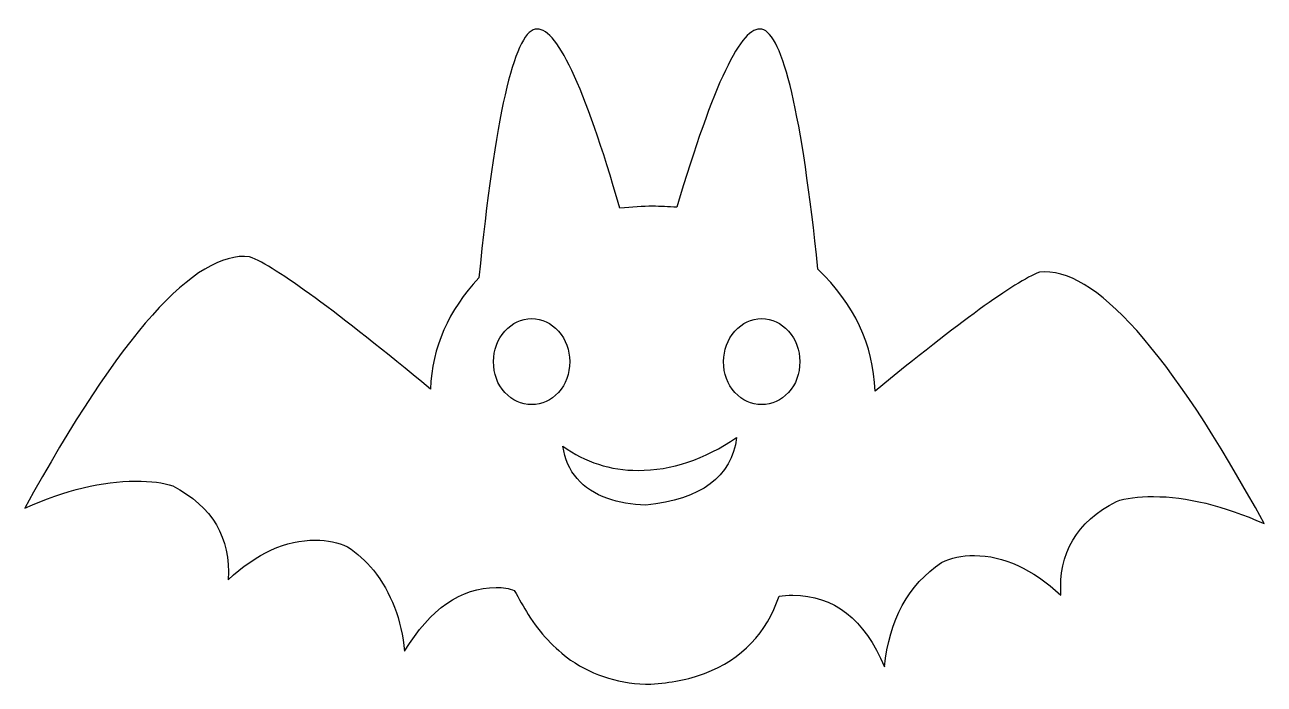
# Model space of a CAD drawing. Header units: centimetres. Extents: x -19.8 to 19.8, y -10.5 to 10.6.
import ezdxf

# ---------------------------------------------------------------- set-up
doc = ezdxf.new("R2010")
doc.units = ezdxf.units.CM
doc.header["$MEASUREMENT"] = 0
doc.layers.add('Layer 1', color=7, linetype='Continuous')

msp = doc.modelspace()

# ---------------------------------------------------------------- linework, layer by layer
at = {"layer": 'Layer 1'}
for points, knots in [([(19.79894, -5.34421), (18.49121, -4.76639), (17.31302, -4.47984), (16.263, -4.47984), (16.263, -4.47984), (15.76688, -4.47984), (15.37011, -4.53069), (15.07634, -4.63261), (15.07634, -4.63261), (13.80465, -5.29341), (13.21275, -6.29234), (13.30625, -7.63201), (13.30625, -7.63201), (12.38484, -6.78664), (11.46404, -6.36455), (10.54344, -6.36455), (10.54344, -6.36455), (10.13855, -6.36455), (9.78832, -6.43665), (9.49246, -6.58188), (9.49246, -6.58188), (8.42555, -7.30316), (7.81675, -8.41457), (7.66945, -9.92063), (7.66945, -9.92063), (7.02371, -8.39557), (6.04787, -7.63201), (4.73924, -7.63201), (4.73924, -7.63201), (4.57361, -7.63201), (4.42722, -7.64458), (4.29794, -7.66265), (4.29794, -7.66265), (3.91099, -8.83782), (3.11766, -9.6606), (1.92119, -10.1359), (1.92119, -10.1359), (1.4047, -10.3214), (0.8341, -10.43377), (0.20722, -10.47626), (0.20722, -10.47626), (-0.75025, -10.47626), (-1.60737, -10.21856), (-2.3622, -9.70296), (-2.3622, -9.70296), (-2.87779, -9.33199), (-3.3297, -8.84947), (-3.71562, -8.25003), (-3.71562, -8.25003), (-3.86172, -8.00206), (-4.01148, -7.74528), (-4.15911, -7.47806), (-4.15911, -7.47806), (-4.3232, -7.41639), (-4.51831, -7.38485), (-4.73897, -7.38485), (-4.73897, -7.38485), (-5.86303, -7.38485), (-6.83889, -8.06364), (-7.66709, -9.42521), (-7.66709, -9.42521), (-7.76059, -8.41453), (-8.09159, -7.54923), (-8.6619, -6.8269), (-8.6619, -6.8269), (-8.9027, -6.53948), (-9.17868, -6.29234), (-9.49251, -6.08678), (-9.49251, -6.08678), (-9.78718, -5.94123), (-10.12661, -5.87025), (-10.51375, -5.87025), (-10.51375, -5.87025), (-11.45442, -5.87025), (-12.38335, -6.29234), (-13.30389, -7.13562), (-13.30389, -7.13562), (-13.2116, -5.79815), (-13.80147, -4.79792), (-15.07398, -4.13749), (-15.07398, -4.13749), (-15.36772, -4.03676), (-15.76462, -3.98477), (-16.26212, -3.98477), (-16.26212, -3.98477), (-17.31278, -3.98477), (-18.49216, -4.27216), (-19.79899, -4.84784), (-19.79899, -4.84784), (-16.75842, 0.69457), (-14.36577, 3.37462), (-12.61457, 3.18671), (-12.61457, 3.18671), (-11.74697, 2.83894), (-9.82324, 1.42625), (-6.8389, -1.0449), (-6.8389, -1.0449), (-6.78265, 0.29257), (-6.26745, 1.47708), (-5.29162, 2.50795), (-5.29162, 2.50795), (-4.77511, 7.66011), (-4.17704, 10.30952), (-3.49495, 10.45353), (-3.49495, 10.45353), (-2.83206, 10.59693), (-1.92965, 8.69096), (-0.78628, 4.73411), (-0.78628, 4.73411), (-0.40036, 4.77435), (-0.05129, 4.79668), (0.26255, 4.79668), (0.26255, 4.79668), (0.50335, 4.79668), (0.75986, 4.78491), (1.03585, 4.76385), (1.03585, 4.76385), (2.19714, 8.70183), (3.10048, 10.59693), (3.74532, 10.45353), (3.74532, 10.45353), (4.42752, 10.30952), (5.02543, 7.7524), (5.54195, 2.78604), (5.54195, 2.78604), (6.70114, 1.67341), (7.30995, 0.37524), (7.36617, -1.10836), (7.36617, -1.10836), (10.05468, 1.0953), (11.80458, 2.36488), (12.61693, 2.69376), (12.61693, 2.69376), (14.36686, 2.87832), (16.76047, 0.20029), (19.79894, -5.34421)], [0, 0, 0, 0, 0.02857143, 0.02857143, 0.02857143, 0.02857143, 0.05714286, 0.05714286, 0.05714286, 0.05714286, 0.08571429, 0.08571429, 0.08571429, 0.08571429, 0.11428571, 0.11428571, 0.11428571, 0.11428571, 0.14285714, 0.14285714, 0.14285714, 0.14285714, 0.17142857, 0.17142857, 0.17142857, 0.17142857, 0.2, 0.2, 0.2, 0.2, 0.22857143, 0.22857143, 0.22857143, 0.22857143, 0.25714286, 0.25714286, 0.25714286, 0.25714286, 0.28571429, 0.28571429, 0.28571429, 0.28571429, 0.31428571, 0.31428571, 0.31428571, 0.31428571, 0.34285714, 0.34285714, 0.34285714, 0.34285714, 0.37142857, 0.37142857, 0.37142857, 0.37142857, 0.4, 0.4, 0.4, 0.4, 0.42857143, 0.42857143, 0.42857143, 0.42857143, 0.45714286, 0.45714286, 0.45714286, 0.45714286, 0.48571429, 0.48571429, 0.48571429, 0.48571429, 0.51428571, 0.51428571, 0.51428571, 0.51428571, 0.54285714, 0.54285714, 0.54285714, 0.54285714, 0.57142857, 0.57142857, 0.57142857, 0.57142857, 0.6, 0.6, 0.6, 0.6, 0.62857143, 0.62857143, 0.62857143, 0.62857143, 0.65714286, 0.65714286, 0.65714286, 0.65714286, 0.68571429, 0.68571429, 0.68571429, 0.68571429, 0.71428571, 0.71428571, 0.71428571, 0.71428571, 0.74285714, 0.74285714, 0.74285714, 0.74285714, 0.77142857, 0.77142857, 0.77142857, 0.77142857, 0.8, 0.8, 0.8, 0.8, 0.82857143, 0.82857143, 0.82857143, 0.82857143, 0.85714286, 0.85714286, 0.85714286, 0.85714286, 0.88571429, 0.88571429, 0.88571429, 0.88571429, 0.91428571, 0.91428571, 0.91428571, 0.91428571, 0.94285714, 0.94285714, 0.94285714, 0.94285714, 1, 1, 1, 1]), ([(-2.7494, -1.15075), (-2.50855, -0.89096), (-2.38988, -0.56237), (-2.38988, -0.16557), (-2.38988, -0.16557), (-2.38988, 0.20874), (-2.50857, 0.53129), (-2.7494, 0.80275), (-2.7494, 0.80275), (-2.98811, 1.07419), (-3.27433, 1.20896), (-3.60533, 1.20896), (-3.60533, 1.20896), (-3.93815, 1.20896), (-4.22244, 1.07418), (-4.46112, 0.80275), (-4.46112, 0.80275), (-4.70165, 0.53131), (-4.82167, 0.20873), (-4.82167, -0.16557), (-4.82167, -0.16557), (-4.82167, -0.56237), (-4.70195, -0.89095), (-4.46112, -1.15075), (-4.46112, -1.15075), (-4.22244, -1.41163), (-3.93841, -1.5412), (-3.60533, -1.5412), (-3.60533, -1.5412), (-3.27434, -1.5412), (-2.98811, -1.41163), (-2.7494, -1.15075), (-2.7494, -1.15075), (-2.7494, -1.15075), (-2.7494, -1.15075), (-2.7494, -1.15075)], [0, 0, 0, 0, 0.1, 0.1, 0.1, 0.1, 0.2, 0.2, 0.2, 0.2, 0.3, 0.3, 0.3, 0.3, 0.4, 0.4, 0.4, 0.4, 0.5, 0.5, 0.5, 0.5, 0.6, 0.6, 0.6, 0.6, 0.7, 0.7, 0.7, 0.7, 0.8, 0.8, 0.8, 0.8, 1, 1, 1, 1]), ([(4.60125, -1.15075), (4.84086, -0.89096), (4.96077, -0.56237), (4.96077, -0.16557), (4.96077, -0.16557), (4.96077, 0.20874), (4.84083, 0.53129), (4.60125, 0.80275), (4.60125, 0.80275), (4.36162, 1.07419), (4.07632, 1.20896), (3.74532, 1.20896), (3.74532, 1.20896), (3.41353, 1.20896), (3.12821, 1.07418), (2.8895, 0.80275), (2.8895, 0.80275), (2.64897, 0.53131), (2.52789, 0.20873), (2.52789, -0.16557), (2.52789, -0.16557), (2.52789, -0.56237), (2.6487, -0.89095), (2.8895, -1.15075), (2.8895, -1.15075), (3.12821, -1.41163), (3.41356, -1.5412), (3.74532, -1.5412), (3.74532, -1.5412), (4.07632, -1.5412), (4.36162, -1.41163), (4.60125, -1.15075), (4.60125, -1.15075), (4.60125, -1.15075), (4.60125, -1.15075), (4.60125, -1.15075)], [0, 0, 0, 0, 0.1, 0.1, 0.1, 0.1, 0.2, 0.2, 0.2, 0.2, 0.3, 0.3, 0.3, 0.3, 0.4, 0.4, 0.4, 0.4, 0.5, 0.5, 0.5, 0.5, 0.6, 0.6, 0.6, 0.6, 0.7, 0.7, 0.7, 0.7, 0.8, 0.8, 0.8, 0.8, 1, 1, 1, 1]), ([(2.94274, -2.59315), (1.91065, -3.29424), (0.86171, -3.6432), (-0.20641, -3.6432), (-0.20641, -3.6432), (-1.09054, -3.6432), (-1.89257, -3.38441), (-2.61052, -2.87001), (-2.61052, -2.87001), (-2.48217, -3.69612), (-2.00174, -4.25285), (-1.17354, -4.54149), (-1.17354, -4.54149), (-0.82233, -4.66317), (-0.41831, -4.73543), (0.04193, -4.75668), (0.04193, -4.75668), (1.81114, -4.57123), (2.77824, -3.85098), (2.94274, -2.59315), (2.94274, -2.59315), (2.94274, -2.59315), (2.94274, -2.59315), (2.94274, -2.59315)], [0, 0, 0, 0, 0.14285714, 0.14285714, 0.14285714, 0.14285714, 0.28571429, 0.28571429, 0.28571429, 0.28571429, 0.42857143, 0.42857143, 0.42857143, 0.42857143, 0.57142857, 0.57142857, 0.57142857, 0.57142857, 0.71428571, 0.71428571, 0.71428571, 0.71428571, 1, 1, 1, 1])]:
    msp.add_open_spline(points, degree=3, knots=knots, dxfattribs=at)

doc.saveas('drawing.dxf')
